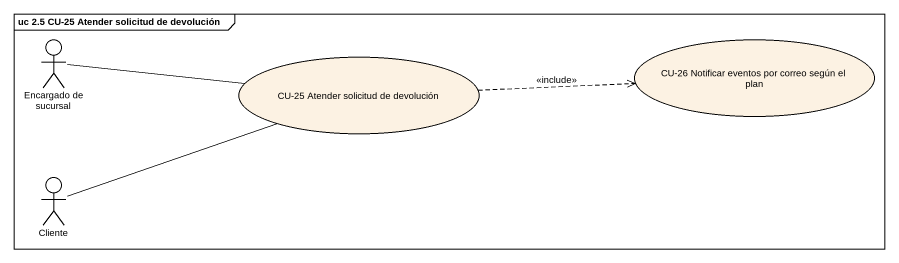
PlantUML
@startuml
mainframe uc 2.5 CU-25 Atender solicitud de devolución
actor "Encargado de sucursal" as Encargado_de_sucursal
usecase "CU-26 Notificar eventos por correo según el plan" as CU_26_Notificar_eventos_por
usecase "CU-25 Atender solicitud de devolución" as CU_25_Atender_solicitud_de
actor Cliente
Encargado_de_sucursal -right- CU_25_Atender_solicitud_de
CU_25_Atender_solicitud_de .right.> CU_26_Notificar_eventos_por : <<include>>
Cliente -right- CU_25_Atender_solicitud_de
@enduml
